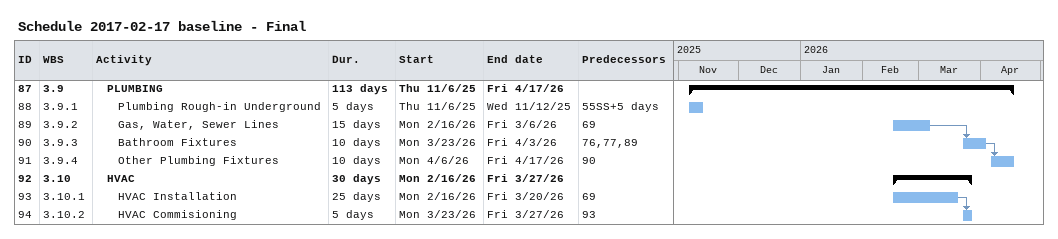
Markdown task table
Schedule 2017-02-17 baseline - Final

| ID | WBS | Task | Duration | Start | Finish | Predecessors |
|---|---|---|---|---|---|---|
| 87 | 3.9 | **PLUMBING** | 113d | 2025-11-06 | 2026-04-17 |  |
| 88 | 3.9.1 | Plumbing Rough-in Underground | 5d | 2025-11-06 | 2025-11-12 | 55SS+5d |
| 89 | 3.9.2 | Gas, Water, Sewer Lines | 15d | 2026-02-16 | 2026-03-06 | 69 |
| 90 | 3.9.3 | Bathroom Fixtures | 10d | 2026-03-23 | 2026-04-03 | 76, 77, 89 |
| 91 | 3.9.4 | Other Plumbing Fixtures | 10d | 2026-04-06 | 2026-04-17 | 90 |
| 92 | 3.10 | **HVAC** | 30d | 2026-02-16 | 2026-03-27 |  |
| 93 | 3.10.1 | HVAC Installation | 25d | 2026-02-16 | 2026-03-20 | 69 |
| 94 | 3.10.2 | HVAC Commisioning | 5d | 2026-03-23 | 2026-03-27 | 93 |
